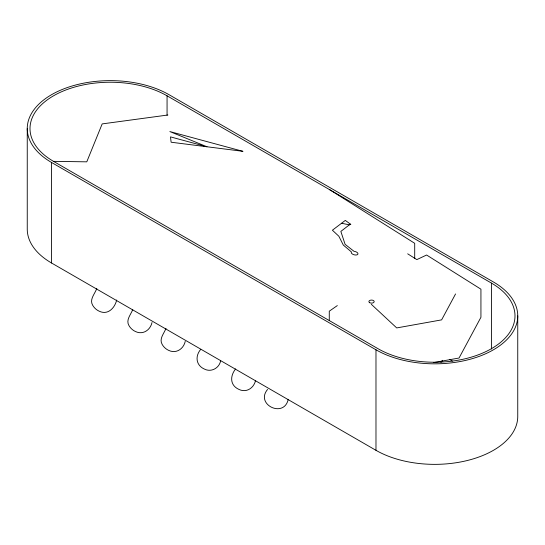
<?xml version="1.0" encoding="UTF-8"?>
<svg xmlns="http://www.w3.org/2000/svg" width="545" height="545" viewBox="0 0 545 545"><rect width="100%" height="100%" fill="white"/><g stroke="black" fill="none" stroke-linecap="round" stroke-linejoin="round"><path stroke-width="0.82" d="M96.792 288.353C95.021 293.844 89.108 299.348 92.711 305.336C94.176 307.836 96.363 309.88 99.006 311.106C107.644 315.473 114.702 308.313 116.698 299.995M132.748 309.465C130.916 314.669 125.527 319.976 129.008 325.678C130.48 328.179 132.667 330.222 135.303 331.449C142.661 335.148 150.243 330.359 152.014 322.531M165.973 328.322C164.134 333.526 158.745 338.84 162.233 344.535C163.698 347.042 165.891 349.079 168.528 350.306C175.878 354.012 183.461 349.222 185.239 341.395M200.717 349.352C194.878 356.273 196.009 365.314 204.307 369.033C211.078 372.569 219.158 368.297 220.664 360.804M235.61 368.917C229.827 376.159 229.983 385.363 238.86 389.368C246.211 393.068 253.793 388.278 255.571 380.451M267.595 389.409C254.849 404.499 284.081 418.642 288.23 399.328M455.559 293.946L441.62 319.874L396.712 327.927L371.302 304.287M440.98 362.302L442.499 360.313M337.321 305.588L329.275 311.202L329.275 320.562M433.302 362.636L459.04 358.024L480.935 317.285L480.935 289.191L426.599 255.012L416.823 259.618L407.687 253.813M167.88 115.009L102.181 123.906L86.778 161.831L53.519 161.361A80.285 46.352 0 0 1 53.519 95.811A80.285 46.352 0 0 1 167.063 95.811L491.481 283.107L491.481 348.998M341.545 223.266L349.379 224.833M449.455 359.373L452.398 361.076M53.519 161.361L377.937 348.657A80.285 46.352 0 0 0 491.481 348.657A80.285 46.352 0 0 0 491.481 283.107M51.571 162.485L375.982 349.788A83.044 47.946 0 0 0 493.429 349.788A83.044 47.946 0 0 0 493.429 281.983L169.018 94.68A83.044 47.946 0 0 0 51.571 94.68A83.044 47.946 0 0 0 51.571 162.485L51.571 263.017L375.982 450.32A83.044 47.946 0 0 0 466.486 460.709A83.044 47.946 0 0 0 517.75 416.414L517.75 315.882M329.275 189.456L414.704 243.308L414.704 258.637M375.982 349.788L375.982 450.32M167.063 95.811L167.063 115.24M27.25 128.586L27.25 229.118A83.044 47.946 0 0 0 51.571 263.017M350.122 224.261L340.85 231.414L345.094 244.317L353.978 251.299A3.44 1.71 14.7 0 1 357.963 253.772A3.44 1.71 14.7 0 1 354.066 254.774A3.44 1.71 14.7 0 1 351.436 251.953L343.316 245.066L338.854 236.244L332.409 230.215L345.312 220.405L350.857 224.424L350.122 224.261M242.832 151.306L171.123 142.225L170.49 136.884L206.977 146.762L169.856 131.57L242.832 151.306M369.721 302.713A2.643 1.526 0 0 0 374.108 301.95A2.643 1.526 0 0 0 370.764 300.138A2.643 1.526 0 0 0 369.721 302.713"/></g></svg>
